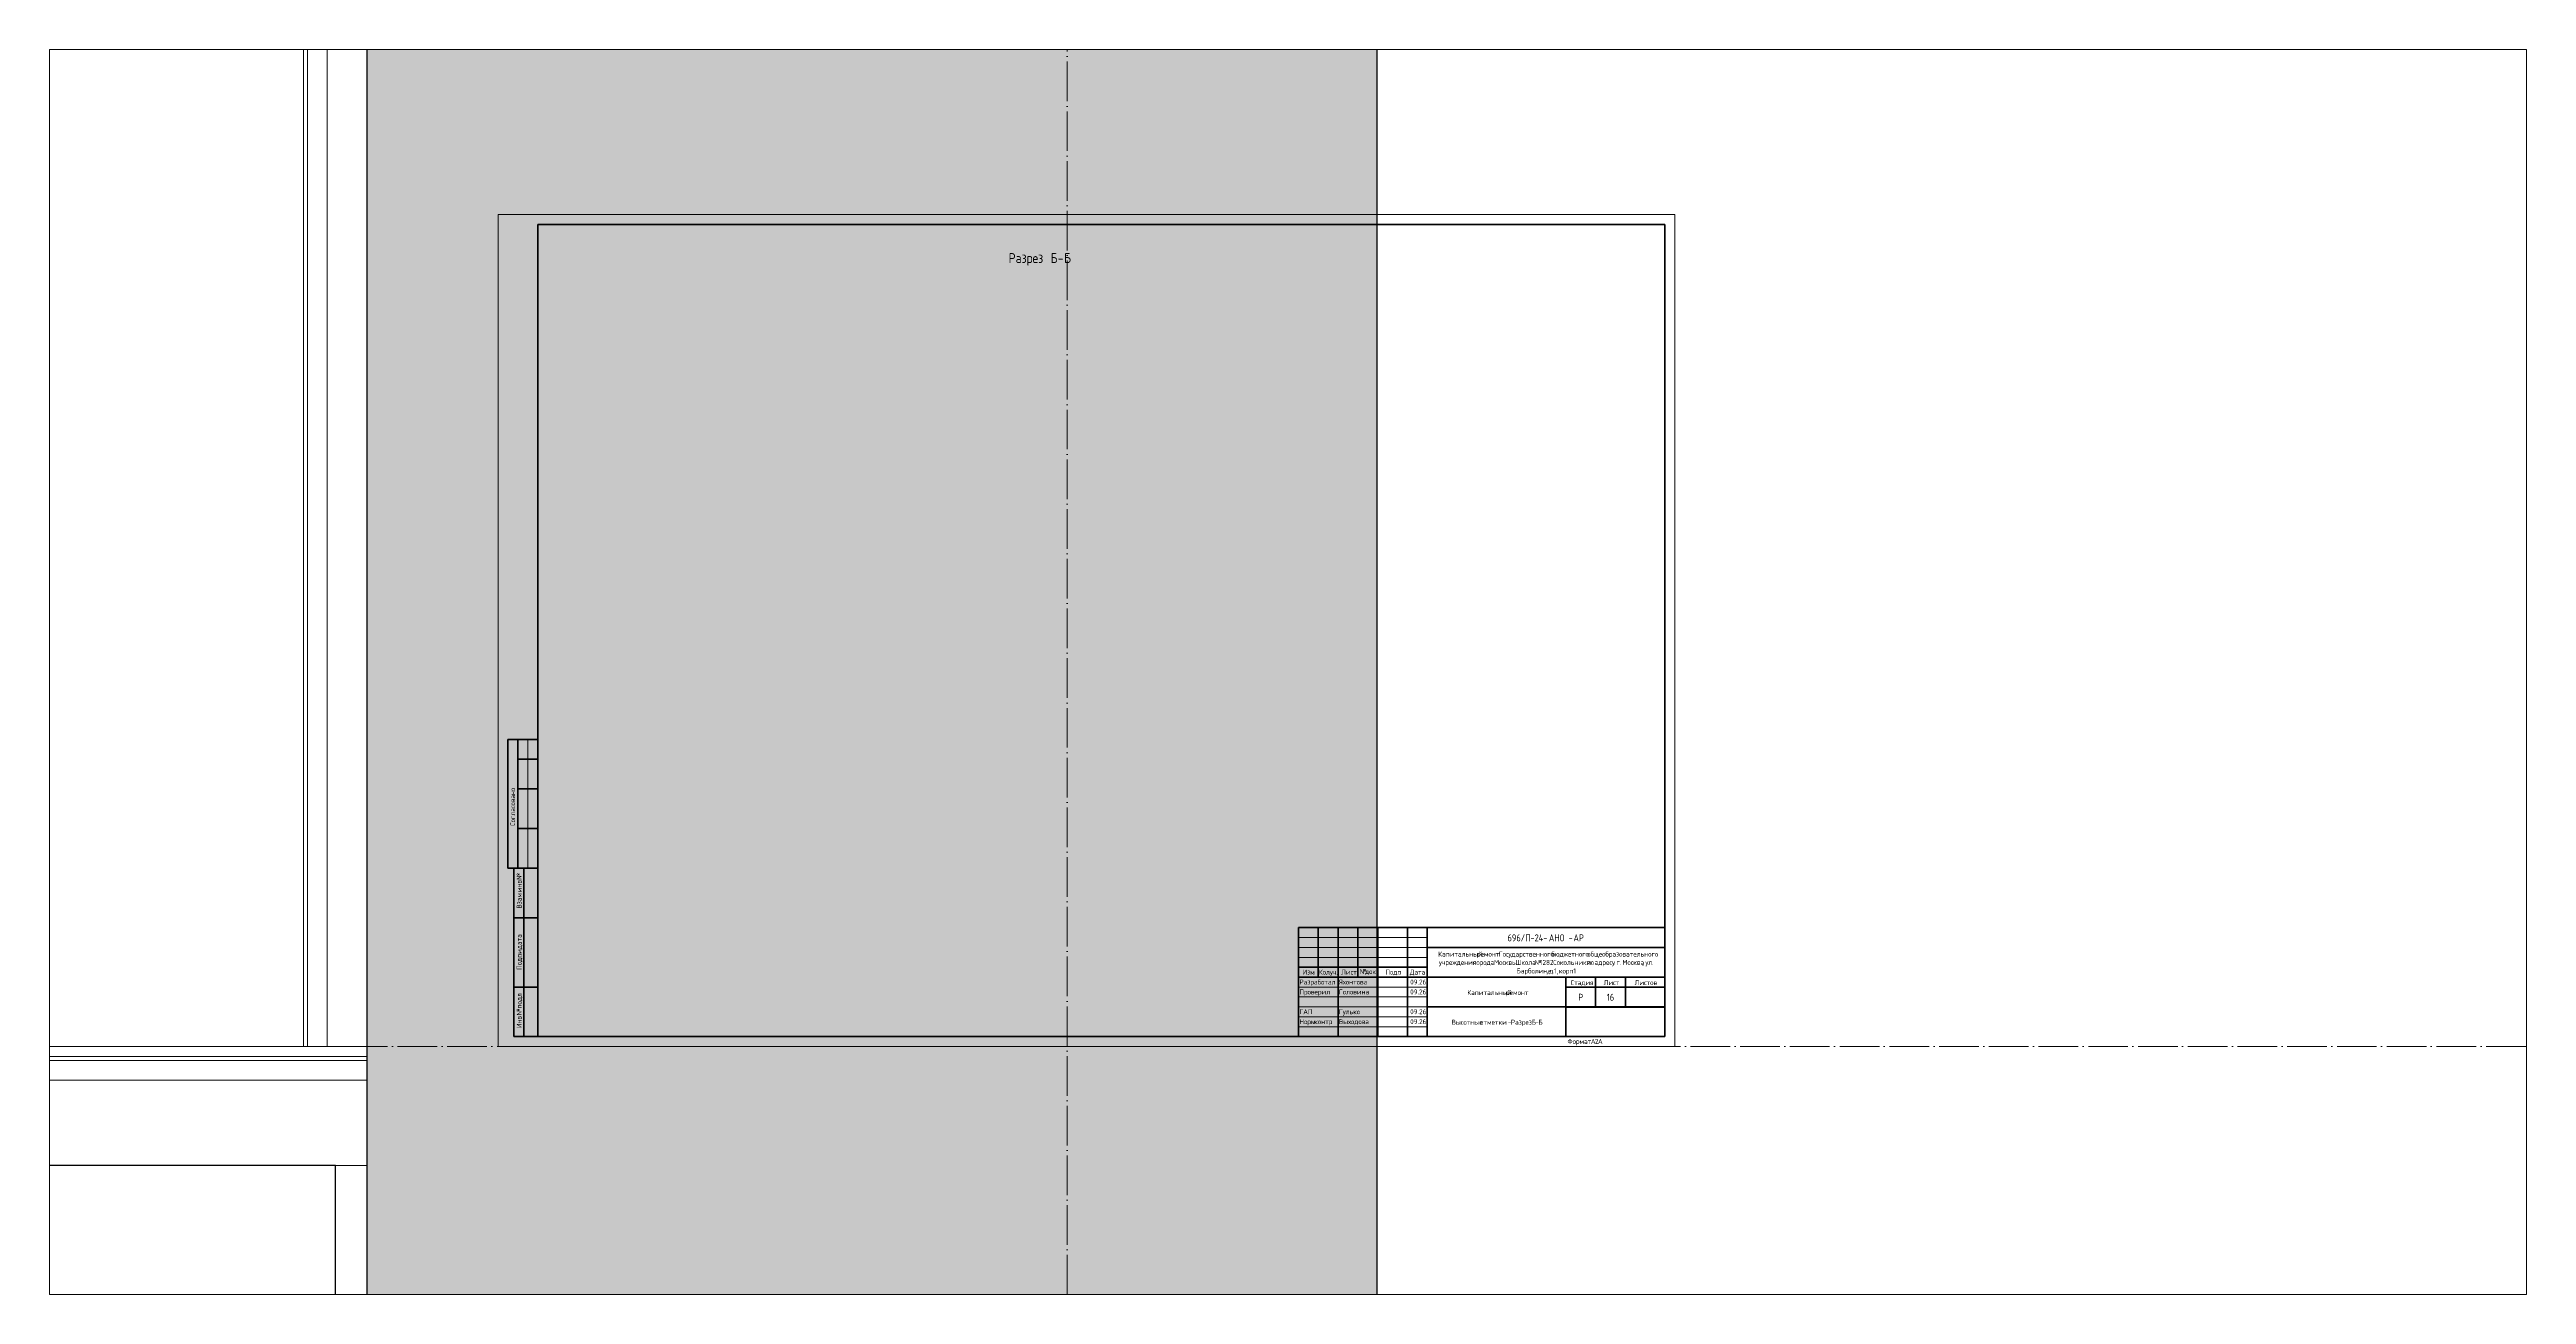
# Paper-space layout 'Layout1' of a CAD drawing. Header units: millimetres. Extents: x -820 to 430, y -125 to 503.
# The model-space entities are those that its viewports show. They can reach past a viewport. Long polylines and large blocks are cut down to what shows.
import ezdxf

# ---------------------------------------------------------------- set-up
doc = ezdxf.new("R2010")
doc.units = ezdxf.units.MM
doc.linetypes.add('ADSK_Линия сетки', pattern=[25, 20, -2.5, 0, -2.5])
for name, color, linetype, lineweight in [('Аннотация', 7, 'Continuous', 20), ('Оси', 7, 'Continuous', 9), ('Основная надпись', 7, 'Continuous', 30), ('Перекрытие', 7, 'Continuous', 9), ('Стены наружные', 7, 'Continuous', 9), ('Стены отделка', 7, 'Continuous', 30), ('Стены штриховка', 7, 'Continuous', 9), ('Уровни', 7, 'Continuous', 9)]:
    doc.layers.add(name, color=color, linetype=linetype, lineweight=lineweight)
doc.styles.add('GOST Common_2', font='GOST_Common.ttf', dxfattribs={"width": 0.9, "height": 2.5})
doc.styles.add('GOST Common_3', font='GOST_Common.ttf', dxfattribs={"width": 0.9, "height": 3.5})
doc.styles.add('GOST Common_4', font='GOST_Common.ttf', dxfattribs={"width": 0.9, "height": 5})
picture_1 = doc.add_image_def('image1.jpg', size_in_pixel=(1418, 419))

# ---------------------------------------------------------------- blocks, each defined once
blk = doc.blocks.new('ADSK_ОсновнаяНадпись - Форма 3-2782664-Высотные отметки - Разрез Б-Б')
at = {"layer": 'Основная надпись', "lineweight": 20}
for p, q in [((-786, 271.5), (-192, 271.5)), ((-786, 271.5), (-786, -148.5)), ((-192, 271.5), (-192, -148.5)), ((-771, 6.5), (-771, -58.5)), ((-317, -93.5), (-382, -93.5)), ((-317, -98.5), (-382, -98.5)), ((-317, -103.5), (-382, -103.5)), ((-317, -118.5), (-382, -118.5)), ((-317, -123.5), (-382, -123.5)), ((-317, -128.5), (-382, -128.5)), ((-317, -133.5), (-382, -133.5)), ((-192, -148.5), (-786, -148.5)), ((-317, -138.5), (-382, -138.5))]:
    blk.add_line(p, q, dxfattribs=at)
at = {"layer": 'Основная надпись', "lineweight": 50}
for p, q in [((-197, 266.5), (-766, 266.5)), ((-766, 266.5), (-766, -143.5)), ((-197, -143.5), (-197, 266.5)), ((-781, 6.5), (-781, -58.5)), ((-781, 6.5), (-766, 6.5)), ((-776, 6.5), (-776, -58.5)), ((-776, -3.5), (-766, -3.5)), ((-776, -18.5), (-766, -18.5)), ((-776, -38.5), (-766, -38.5)), ((-781, -58.5), (-766, -58.5)), ((-778, -58.5), (-778, -143.5)), ((-778, -58.5), (-766, -58.5)), ((-773, -58.5), (-773, -143.5)), ((-778, -83.5), (-766, -83.5)), ((-197, -88.5), (-382, -88.5)), ((-382, -88.5), (-382, -143.5)), ((-372, -88.5), (-372, -113.5)), ((-362, -88.5), (-362, -143.5)), ((-352, -88.5), (-352, -113.5)), ((-342, -88.5), (-342, -143.5)), ((-327, -88.5), (-327, -143.5)), ((-317, -88.5), (-317, -143.5)), ((-197, -98.5), (-317, -98.5)), ((-317, -108.5), (-382, -108.5)), ((-778, -118.5), (-766, -118.5)), ((-197, -113.5), (-382, -113.5)), ((-247, -113.5), (-247, -143.5)), ((-197, -118.5), (-247, -118.5)), ((-232, -113.5), (-232, -128.5)), ((-217, -113.5), (-217, -128.5)), ((-197, -128.5), (-317, -128.5)), ((-778, -143.5), (-766, -143.5)), ((-766, -143.5), (-197, -143.5))]:
    blk.add_line(p, q, dxfattribs=at)
at = {"layer": 'Основная надпись', "lineweight": 9, "char_height": 2.5, "attachment_point": 1, "rotation": 90, "style": 'GOST Common_2'}
for s, insert, width in [('Согласовано', (-779.9, -37.1), 21.573), ('\\fGOST Common|b0|i0|c204|p34|;\\W.9;№', (-776.6, -64.4), 3.319), ('Взам', (-776.6, -78.9), 8.37), ('инв', (-776.6, -70.6), 5.844), ('. ', (-776.6, -65.8), 1.732), ('. ', (-776.6, -72), 1.732), ('дата', (-776.6, -99.4), 8.73), ('\\fGOST Common|b0|i0|c204|p34|;\\W.9; ', (-776.6, -100.1), 0.938), ('Подп', (-776.6, -109.8), 8.009), ('\\fGOST Common|b0|i0|c204|p34|;\\W.9;и', (-776.6, -101.7), 1.948), ('. ', (-776.6, -103.2), 1.732), ('подл', (-776.6, -129.3), 7.792), ('\\fGOST Common|b0|i0|c204|p34|;\\W.9;.', (-776.6, -122.9), 0.794), ('\\fGOST Common|b0|i0|c204|p34|;\\W.9;№', (-776.6, -132.8), 3.319), ('\\fGOST Common|b0|i0|c204|p34|;\\W.9; ', (-776.6, -130.1), 0.938), ('Инв', (-776.6, -139.2), 6.061), ('. ', (-776.6, -134.2), 1.732)]:
    blk.add_mtext(s, dxfattribs=dict(at, insert=insert, width=width))
at = {"layer": 'Основная надпись', "lineweight": 9, "char_height": 2.5, "attachment_point": 1, "style": 'GOST Common_2'}
for s, insert, width in [('Изм', (-379.9, -109.7), 6.133), ('\\fGOST Common|b0|i0|c204|p34|;\\W.9;.', (-374.8, -109.7), 0.794), ('Кол', (-371.8, -109.7), 6.061), ('\\fGOST Common|b0|i0|c204|p34|;\\W.9;.', (-366.8, -109.7), 0.794), ('уч', (-366.1, -109.7), 3.896), ('\\fGOST Common|b0|i0|c204|p34|;\\W.9;.', (-362.9, -109.7), 0.794), ('Лист', (-360.4, -109.7), 8.297), ('\\fGOST Common|b0|i0|c204|p34|;\\W.9;№', (-351.1, -109.4), 3.319), ('док', (-348.4, -109.4), 5.844), ('\\fGOST Common|b0|i0|c204|p34|;\\W.9;.', (-343.6, -109.4), 0.794), ('Подп', (-338.1, -109.7), 8.009), ('\\fGOST Common|b0|i0|c204|p34|;\\W.9;.', (-331.5, -109.7), 0.794), ('Дата', (-325.8, -109.7), 9.235), ('Стадия', (-244.6, -115), 12.41), ('Лист', (-227.9, -115), 8.297), ('Листов', (-212.3, -115), 12.194), ('Формат', (-246.2, -144.7), 13.42), ('Формат', (-246.2, -144.7), 13.42), ('\\fGOST Common|b0|i0|c204|p34|;\\W.9; ', (-235.2, -144.7), 0.938), ('\\fGOST Common|b0|i0|c204|p34|;\\W.9; ', (-235.2, -144.7), 0.938), ('\\fGOST Common|b0|i0|c204|p34|;\\W.9;А', (-234.4, -144.7), 2.453), ('\\fGOST Common|b0|i0|c204|p34|;\\W.9;А', (-234.4, -144.7), 2.453), ('\\fGOST Common|b0|i0|c204|p34|;\\W.9;2', (-232.4, -144.7), 1.948), ('\\fGOST Common|b0|i0|c204|p34|;\\W.9;2', (-232.4, -144.7), 1.948), ('\\fGOST Common|b0|i0|c204|p34|;\\W.9;А', (-230.8, -144.7), 2.453), ('\\fGOST Common|b0|i0|c204|p34|;\\W.9;А', (-230.8, -144.7), 2.453)]:
    blk.add_mtext(s, dxfattribs=dict(at, insert=insert, width=width))
at = {"layer": 'Основная надпись'}
image = blk.add_image(picture_1, insert=(-247, -143.4), size_in_units=(50, 14.8), dxfattribs=at)
image.dxf.flags = 7

msp = doc.modelspace()

# ---------------------------------------------------------------- hatches: boundary and pattern name
at = {"layer": 'Перекрытие', "lineweight": 5}
h = msp.add_hatch(dxfattribs=at)
h.set_pattern_fill('FP_9', color=256, style=0, pattern_type=2)
h.set_pattern_definition([(0, (-19354.99, -180), (406.4, 101.6), [33.528, -271.272, 33.528, -271.272, -1625.6]), (0, (-19354.99, -180), (406.4, 101.6), [-609.6, 33.528, -576.072, 33.528, -271.272, -711.2]), (0, (-19354.99, -180), (406.4, 101.6), [-1524, 33.528, -169.672, 33.528, -474.472]), (120, (-19202.59, -129.2), (-291.1882, 301.1527), [33.528, -271.272, 33.528, -271.272, -1625.6]), (120, (-19202.59, -129.2), (-291.1882, 301.1527), [-609.6, 33.528, -576.072, 33.528, -271.272, -711.2]), (120, (-19202.59, -129.2), (-291.1882, 301.1527), [-1524, 33.528, -169.672, 33.528, -474.472]), (240, (-19151.79, 74), (-115.2118, -402.7527), [33.528, -271.272, 33.528, -271.272, -1625.6]), (240, (-19151.79, 74), (-115.2118, -402.7527), [-609.6, 33.528, -576.072, 33.528, -271.272, -711.2]), (240, (-19151.79, 74), (-115.2118, -402.7527), [-1524, 33.528, -169.672, 33.528, -474.472])])
h.paths.add_polyline_path([(-3470.5, -60), (-660.2, -60), (-660.2, -17), (-4043.8, -17), (-4043.8, -60)])
h = msp.add_hatch(dxfattribs=at)
h.set_pattern_fill('FP_48', color=256, style=0, pattern_type=2)
h.set_pattern_definition([(45, (-19355, -180), (-224.5064, 224.5064), []), (45, (-19130.48, -180), (-224.5064, 224.5064), [396.875, -79.375, 3.353, -76.022])])
h.paths.add_polyline_path([(-1743.3, -260), (-676, -260), (-676, -60), (-12537.3, -60), (-12537.3, -260), (-3470.5, -260)])
at = {"layer": 'Перекрытие', "true_color": 0xc0c0c0}
msp.add_hatch(color=9, dxfattribs=at).paths.add_polyline_path([(-1743.3, -211), (-660.2, -211), (-660.2, -131), (-1743.3, -131)])
at = {"layer": 'Стены наружные', "true_color": 0xc0c0c0}
msp.add_hatch(color=9, dxfattribs=at).paths.add_polyline_path([(-150.2, -4166.5), (-150.2, 3950), (-660.2, 3950), (-660.2, -4166.5)])

# ---------------------------------------------------------------- linework, layer by layer
at = {"layer": 'Оси', "linetype": 'ADSK_Линия сетки'}
msp.add_line((-306.8, -6169), (-306.8, 15900), dxfattribs=at)
at = {"layer": 'Перекрытие', "lineweight": 15}
for p, q in [((-660.2, 0), (-4043.8, 0)), ((-660.2, -7), (-4043.8, -7)), ((-676, -60), (-660.2, -60))]:
    msp.add_line(p, q, dxfattribs=at)
at = {"layer": 'Перекрытие'}
for p, q in [((-660.2, -5), (-4043.8, -5)), ((-660.2, -17), (-4043.8, -17))]:
    msp.add_line(p, q, dxfattribs=at)
at = {"layer": 'Перекрытие', "lineweight": 30}
for p, q in [((-676, -60), (-12537.3, -60)), ((-676, -260), (-676, -60)), ((-660.2, -131), (-1743.3, -131))]:
    msp.add_line(p, q, dxfattribs=at)
at = {"layer": 'Стены наружные', "lineweight": 30}
for p, q in [((-660.2, 15950), (-660.2, -550)), ((-150.2, -712), (-150.2, 15950))]:
    msp.add_line(p, q, dxfattribs=at)
at = {"layer": 'Стены отделка', "lineweight": 5}
msp.add_line((-692.2, 3780), (-692.2, 0), dxfattribs=at)
at = {"layer": 'Стены штриховка'}
for p, q in [((-690.2, 3780), (-690.2, 0)), ((-680.2, 3780), (-680.2, 0))]:
    msp.add_line(p, q, dxfattribs=at)
at = {"layer": 'Уровни', "linetype": 'ADSK_Линия сетки', "lineweight": 20}
msp.add_line((-46915.2, 0), (5132.7, 0), dxfattribs=at)

psp = doc.layouts.get("Layout1")

# ---------------------------------------------------------------- block references
at = {"layer": 'Основная надпись', "lineweight": 9}
psp.add_blockref('ADSK_ОсновнаяНадпись - Форма 3-2782664-Высотные отметки - Разрез Б-Б', (192, 148.5), dxfattribs=at)

# ---------------------------------------------------------------- texts
at = {"layer": 'Аннотация', "lineweight": 9, "char_height": 5, "attachment_point": 1, "style": 'GOST Common_4'}
for s, insert, width in [('Разрез', (-336.3, 400.5), 23.81), ('\\fGOST Common|b0|i0|c204|p34|;\\W.9; ', (-316.7, 400.5), 1.876), ('\\fGOST Common|b0|i0|c204|p34|;\\W.9;Б', (-315.1, 400.5), 4.401), ('\\fGOST Common|b0|i0|c204|p34|;\\W.9;Б', (-308.3, 400.5), 4.401), ('\\fGOST Common|b0|i0|c204|p34|;\\W.9;-', (-311.5, 400.5), 3.896)]:
    psp.add_mtext(s, dxfattribs=dict(at, insert=insert, width=width))
at = {"layer": 'Основная надпись', "lineweight": 9, "attachment_point": 1}
for s, insert, char_height, width, style in [('696/', (-84.5, 56.6), 3.5, 10.967, 'GOST Common_3'), ('\\fGOST Common|b0|i0|c204|p34|;\\W.9;П', (-75.5, 56.6), 3.5, 3.103, 'GOST Common_3'), ('-24-', (-72.9, 56.6), 3.5, 11.328, 'GOST Common_3'), ('АНО', (-63.6, 56.6), 3.5, 9.668, 'GOST Common_3'), (' - ', (-55.6, 56.6), 3.5, 5.339, 'GOST Common_3'), ('АР', (-51.2, 56.6), 3.5, 6.566, 'GOST Common_3'), ('Капитальный', (-119.5, 47.9), 2.5, 22.8, 'GOST Common_2'), ('учреждения', (-119.1, 43.7), 2.5, 19.986, 'GOST Common_2'), ('\\fGOST Common|b0|i0|c204|p34|;\\W.9; ', (-102.6, 43.7), 2.5, 0.938, 'GOST Common_2'), ('города', (-101.9, 43.7), 2.5, 11.905, 'GOST Common_2'), ('\\fGOST Common|b0|i0|c204|p34|;\\W.9; ', (-100.7, 47.9), 2.5, 0.938, 'GOST Common_2'), ('ремонт', (-99.9, 47.9), 2.5, 12.41, 'GOST Common_2'), ('\\fGOST Common|b0|i0|c204|p34|;\\W.9; ', (-92, 43.7), 2.5, 0.938, 'GOST Common_2'), ('Москвы', (-91.3, 43.7), 2.5, 12.122, 'GOST Common_2'), ('\\fGOST Common|b0|i0|c204|p34|;\\W.9; ', (-89.7, 47.9), 2.5, 0.938, 'GOST Common_2'), ('Государственного', (-88.9, 47.9), 2.5, 31.314, 'GOST Common_2'), ('\\fGOST Common|b0|i0|c204|p34|;\\W.9; ', (-81.3, 43.7), 2.5, 0.938, 'GOST Common_2'), ('Школа', (-80.5, 43.7), 2.5, 10.751, 'GOST Common_2'), ('Барболина', (-79.9, 39.4), 2.5, 18.182, 'GOST Common_2'), ('\\fGOST Common|b0|i0|c204|p34|;\\W.9; ', (-71.6, 43.7), 2.5, 0.938, 'GOST Common_2'), ('\\fGOST Common|b0|i0|c204|p34|;\\W.9;№', (-70.8, 43.7), 2.5, 3.319, 'GOST Common_2'), ('1282 ', (-68.1, 43.7), 2.5, 8.153, 'GOST Common_2'), ('\\fGOST Common|b0|i0|c204|p34|;\\W.9;д', (-63.4, 39.4), 2.5, 1.948, 'GOST Common_2'), ('\\fGOST Common|b0|i0|c204|p34|;\\W.9; ', (-63, 47.9), 2.5, 0.938, 'GOST Common_2'), ('бюджетного', (-62.3, 47.9), 2.5, 20.924, 'GOST Common_2'), ('.1, ', (-61.8, 39.4), 2.5, 4.041, 'GOST Common_2'), ('Сокольники', (-61.4, 43.7), 2.5, 19.481, 'GOST Common_2'), ('корп', (-58.5, 39.4), 2.5, 7.792, 'GOST Common_2'), ('.1', (-52, 39.4), 2.5, 2.165, 'GOST Common_2'), ('\\fGOST Common|b0|i0|c204|p34|;\\W.9; ', (-45.3, 43.7), 2.5, 0.938, 'GOST Common_2'), ('\\fGOST Common|b0|i0|c204|p34|;\\W.9; ', (-45, 47.9), 2.5, 0.938, 'GOST Common_2'), ('по', (-44.5, 43.7), 2.5, 3.896, 'GOST Common_2'), ('общеобразовательного', (-44.2, 47.9), 2.5, 40.549, 'GOST Common_2'), ('\\fGOST Common|b0|i0|c204|p34|;\\W.9; ', (-41.3, 43.7), 2.5, 0.938, 'GOST Common_2'), ('адресу', (-40.5, 43.7), 2.5, 11.616, 'GOST Common_2'), (': ', (-31, 43.7), 2.5, 1.732, 'GOST Common_2'), ('\\fGOST Common|b0|i0|c204|p34|;\\W.9;г', (-29.5, 43.7), 2.5, 1.948, 'GOST Common_2'), ('. ', (-27.9, 43.7), 2.5, 1.732, 'GOST Common_2'), ('Москва', (-26.5, 43.7), 2.5, 12.122, 'GOST Common_2'), (', ', (-16.5, 43.7), 2.5, 1.876, 'GOST Common_2'), ('ул', (-14.9, 43.7), 2.5, 3.896, 'GOST Common_2'), ('\\fGOST Common|b0|i0|c204|p34|;\\W.9;.', (-11.7, 43.7), 2.5, 0.794, 'GOST Common_2'), ('Разработал', (-189.5, 33.8), 2.5, 20.708, 'GOST Common_2'), ('Проверил', (-189.5, 28.8), 2.5, 15.801, 'GOST Common_2'), ('Яхонтова', (-169.6, 33.8), 2.5, 16.523, 'GOST Common_2'), ('Головина', (-169.6, 28.8), 2.5, 15.801, 'GOST Common_2'), ('09.26', (-133.6, 33.8), 2.5, 8.586, 'GOST Common_2'), ('09.26', (-133.6, 28.8), 2.5, 8.586, 'GOST Common_2'), ('Капитальный', (-104.8, 28.5), 2.5, 22.8, 'GOST Common_2'), ('\\fGOST Common|b0|i0|c204|p34|;\\W.9; ', (-86, 28.5), 2.5, 0.938, 'GOST Common_2'), ('ремонт', (-85.2, 28.5), 2.5, 12.41, 'GOST Common_2'), (', ', (-64.9, 39.4), 2.5, 1.876, 'GOST Common_2'), ('\\fGOST Common|b0|i0|c204|p34|;\\W.9;Р', (-48.8, 26.6), 3.5, 3.103, 'GOST Common_3'), ('16', (-34.4, 26.6), 3.5, 4.618, 'GOST Common_3'), ('ГАП', (-189.5, 18.8), 2.5, 6.566, 'GOST Common_2'), ('Норм', (-189.5, 13.8), 2.5, 8.225, 'GOST Common_2'), ('контр', (-182, 13.8), 2.5, 10.246, 'GOST Common_2'), ('Гулько', (-169.6, 18.8), 2.5, 11.689, 'GOST Common_2'), ('Выходова', (-169.6, 13.8), 2.5, 16.306, 'GOST Common_2'), ('09.26', (-133.6, 18.8), 2.5, 8.586, 'GOST Common_2'), ('09.26', (-133.6, 13.8), 2.5, 8.586, 'GOST Common_2'), ('Высотные', (-112.7, 13.5), 2.5, 16.523, 'GOST Common_2'), ('\\fGOST Common|b0|i0|c204|p34|;\\W.9; ', (-99, 13.5), 2.5, 0.938, 'GOST Common_2'), ('отметки', (-98.3, 13.5), 2.5, 14.863, 'GOST Common_2'), ('Разрез', (-82.8, 13.5), 2.5, 11.833, 'GOST Common_2'), ('\\fGOST Common|b0|i0|c204|p34|;\\W.9; ', (-73.1, 13.5), 2.5, 0.938, 'GOST Common_2'), ('\\fGOST Common|b0|i0|c204|p34|;\\W.9;Б', (-72.3, 13.5), 2.5, 2.165, 'GOST Common_2'), ('\\fGOST Common|b0|i0|c204|p34|;\\W.9;Б', (-68.9, 13.5), 2.5, 2.165, 'GOST Common_2'), ('\\fGOST Common|b0|i0|c204|p34|;\\W.9;.', (-182.7, 13.8), 2.5, 0.794, 'GOST Common_2'), ('\\fGOST Common|b0|i0|c204|p34|;\\W.9;.', (-173.6, 13.8), 2.5, 0.794, 'GOST Common_2'), (' - ', (-86, 13.5), 2.5, 3.824, 'GOST Common_2'), ('\\fGOST Common|b0|i0|c204|p34|;\\W.9;-', (-70.5, 13.5), 2.5, 1.948, 'GOST Common_2')]:
    psp.add_mtext(s, dxfattribs=dict(at, insert=insert, char_height=char_height, width=width, style=style))

# ---------------------------------------------------------------- viewports
at = {"layer": '0'}
psp.add_viewport(center=(-195.3, 189), size=(1250.2, 628.452), view_center_point=(-195.3, 189), view_height=628.452, dxfattribs=at)

doc.saveas('drawing.dxf')
